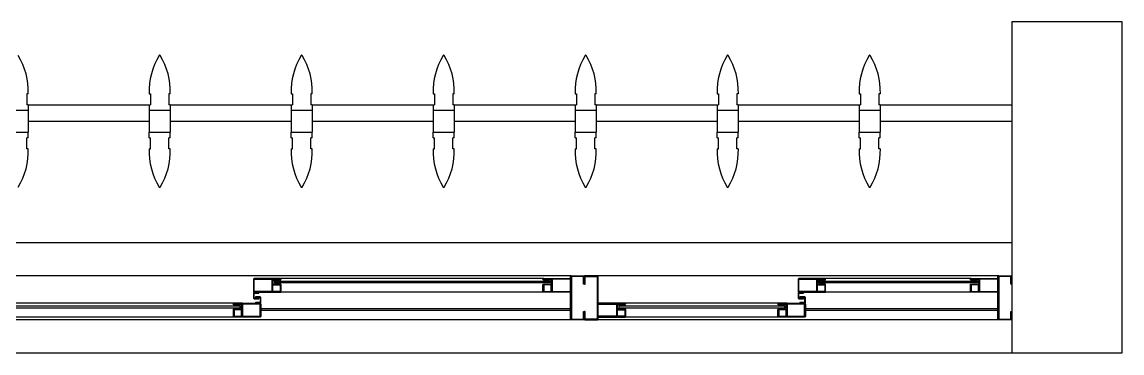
# Model space of a CAD drawing. Header units: millimetres. Extents: x 1887 to 2405, y 1100 to 1335.
# Drawn here: x 2097.765 to 2099.76, y 1181.048 to 1181.648 of the extents above; entities that cross this region are included whole.
import ezdxf

# ---------------------------------------------------------------- set-up
doc = ezdxf.new("R2010")
doc.units = ezdxf.units.MM
for name, color, linetype in [('AR-BRISES', 1, 'Continuous'), ('AR-ESQ', 1, 'Continuous'), ('AR-ESTC', 3, 'Continuous'), ('AR-PEITORIL', 1, 'Continuous'), ('BR-PAINEL', 1, 'Continuous'), ('BR-SUPORTE', 1, 'Continuous'), ('DT-ESQ-BAGUETE-C', 2, 'Continuous'), ('DT-ESQ-BAGUETE-V', 1, 'Continuous'), ('DT-ESQ-CHAPA DOBRADA-V', 1, 'Continuous'), ('DT-ESQ-PERFIL CADEIRA-C', 2, 'Continuous'), ('DT-ESQ-PERFIL CADEIRA-V', 1, 'Continuous'), ('DT-ESQ-PERFIL U SIMPLES-C', 2, 'Continuous'), ('DT-ESQ-PERFIL U-C', 2, 'Continuous'), ('DT-ESQ-PERFIL U-V', 1, 'Continuous'), ('DT-ESQ-VIDRO-C', 2, 'Continuous')]:
    doc.layers.add(name, color=color, linetype=linetype)

# ---------------------------------------------------------------- blocks, each defined once
blk = doc.blocks.new('EF40-P')
at = {"layer": 'DT-ESQ-BAGUETE-C', "color": 2, "ltscale": 0.1}
for points in [[(0.4225, -0.08), (0.409, -0.08), (0.409, -0.0785), (0.422, -0.0785, 0.414214), (0.4225, -0.078), (0.4225, -0.067, 0.414214), (0.422, -0.0665), (0.409, -0.0665), (0.409, -0.065), (0.4225, -0.065, -0.414214), (0.424, -0.0665), (0.424, -0.0785, -0.414214)], [(0.7015, -0.08), (0.715, -0.08), (0.715, -0.0785), (0.702, -0.0785, -0.414214), (0.7015, -0.078), (0.7015, -0.067, -0.414214), (0.702, -0.0665), (0.715, -0.0665), (0.715, -0.065), (0.7015, -0.065, 0.414214), (0.7, -0.0665), (0.7, -0.0785, 0.414214)], [(1.41, -0.08), (1.3965, -0.08), (1.3965, -0.0785), (1.4095, -0.0785, 0.414214), (1.41, -0.078), (1.41, -0.067, 0.414214), (1.4095, -0.0665), (1.3965, -0.0665), (1.3965, -0.065), (1.41, -0.065, -0.414214), (1.4115, -0.0665), (1.4115, -0.0785, -0.414214)], [(0.0735, -0.125), (0.06, -0.125), (0.06, -0.1235), (0.073, -0.1235, 0.414214), (0.0735, -0.123), (0.0735, -0.112, 0.414214), (0.073, -0.1115), (0.06, -0.1115), (0.06, -0.11), (0.0735, -0.11, -0.414214), (0.075, -0.1115), (0.075, -0.1235, -0.414214)], [(0.339, -0.125), (0.3525, -0.125), (0.3525, -0.1235), (0.3395, -0.1235, -0.414214), (0.339, -0.123), (0.339, -0.112, -0.414214), (0.3395, -0.1115), (0.3525, -0.1115), (0.3525, -0.11), (0.339, -0.11, 0.414214), (0.3375, -0.1115), (0.3375, -0.1235, 0.414214)], [(0.8485, -0.125), (0.835, -0.125), (0.835, -0.1235), (0.848, -0.1235, 0.414214), (0.8485, -0.123), (0.8485, -0.112, 0.414214), (0.848, -0.1115), (0.835, -0.1115), (0.835, -0.11), (0.8485, -0.11, -0.414214), (0.85, -0.1115), (0.85, -0.1235, -0.414214)], [(1.3265, -0.125), (1.34, -0.125), (1.34, -0.1235), (1.327, -0.1235, -0.414214), (1.3265, -0.123), (1.3265, -0.112, -0.414214), (1.327, -0.1115), (1.34, -0.1115), (1.34, -0.11), (1.3265, -0.11, 0.414214), (1.325, -0.1115), (1.325, -0.1235, 0.414214)]]:
    blk.add_lwpolyline(points, format="xyb", close=True, dxfattribs=at)
at = {"layer": 'DT-ESQ-BAGUETE-V', "ltscale": 0.1}
for p, q in [((0.4225, -0.065), (0.7015, -0.065)), ((1.41, -0.065), (1.9015, -0.065))]:
    blk.add_line(p, q, dxfattribs=at)
at = {"layer": 'DT-ESQ-BAGUETE-V', "color": 1, "ltscale": 0.1}
for p, q in [((0.0735, -0.11), (0.339, -0.11)), ((0.8485, -0.11), (1.3265, -0.11))]:
    blk.add_line(p, q, dxfattribs=at)
at = {"layer": 'DT-ESQ-CHAPA DOBRADA-V', "ltscale": 0.1}
for p, q in [((0.025, -0.077), (0.374, -0.077)), ((0.8, -0.077), (1.3615, -0.077)), ((0.025, -0.08), (0.374, -0.08)), ((0.8, -0.08), (1.3615, -0.08))]:
    blk.add_line(p, q, dxfattribs=at)
at = {"layer": 'DT-ESQ-PERFIL CADEIRA-C', "color": 2, "ltscale": 0.1}
for p, q in [((0.376, -0.0885), (0.4225, -0.0885)), ((0.75, -0.0885), (0.7015, -0.0885)), ((1.3635, -0.0885), (1.41, -0.0885)), ((0.025, -0.1335), (0.0735, -0.1335)), ((0.3855, -0.1335), (0.339, -0.1335)), ((0.8, -0.1335), (0.8485, -0.1335)), ((1.373, -0.1335), (1.3265, -0.1335))]:
    blk.add_line(p, q, dxfattribs=at)
for points in [[(0.4225, -0.087, -1), (0.4225, -0.09), (0.376, -0.09, -0.414214), (0.374, -0.088), (0.374, -0.067, -0.414214), (0.376, -0.065), (0.4075, -0.065, -0.414214), (0.409, -0.0665), (0.409, -0.087)], [(0.409, -0.0885, -0.198913), (0.4079, -0.0881, -0.198913), (0.4075, -0.087), (0.4075, -0.067, 0.414214), (0.407, -0.0665), (0.376, -0.0665, 0.414214), (0.3755, -0.067), (0.3755, -0.088, 0.414214), (0.376, -0.0885)], [(0.7015, -0.09), (0.75, -0.09), (0.75, -0.0885), (0.715, -0.0885, 0.198912), (0.7161, -0.0881, 0.198913), (0.7165, -0.087), (0.7165, -0.067, -0.414214), (0.717, -0.0665), (0.75, -0.0665), (0.75, -0.065), (0.7165, -0.065, 0.414214), (0.715, -0.0665), (0.715, -0.0785), (0.715, -0.08), (0.715, -0.087), (0.7015, -0.087, 1)], [(1.41, -0.087, -1), (1.41, -0.09), (1.3635, -0.09, -0.414214), (1.3615, -0.088), (1.3615, -0.067, -0.414214), (1.3635, -0.065), (1.395, -0.065, -0.414214), (1.3965, -0.0665), (1.3965, -0.087)], [(1.3965, -0.0885, -0.198913), (1.3954, -0.0881, -0.198913), (1.395, -0.087), (1.395, -0.067, 0.414214), (1.3945, -0.0665), (1.3635, -0.0665, 0.414214), (1.363, -0.067), (1.363, -0.088, 0.414214), (1.3635, -0.0885)], [(0.0735, -0.135), (0.025, -0.135), (0.025, -0.1335), (0.06, -0.1335, -0.198912), (0.0589, -0.1331, -0.198913), (0.0585, -0.132), (0.0585, -0.112, 0.414214), (0.058, -0.1115), (0.025, -0.1115), (0.025, -0.11), (0.0585, -0.11, -0.414214), (0.06, -0.1115), (0.06, -0.1235), (0.06, -0.125), (0.06, -0.132), (0.0735, -0.132, -1)], [(0.339, -0.132, 1), (0.339, -0.135), (0.3855, -0.135, 0.414214), (0.3875, -0.133), (0.3875, -0.112, 0.414214), (0.3855, -0.11), (0.354, -0.11, 0.414214), (0.3525, -0.1115), (0.3525, -0.132)], [(0.3525, -0.1335, 0.198913), (0.3536, -0.1331, 0.198913), (0.354, -0.132), (0.354, -0.112, -0.414214), (0.3545, -0.1115), (0.3855, -0.1115, -0.414214), (0.386, -0.112), (0.386, -0.133, -0.414214), (0.3855, -0.1335)], [(0.8485, -0.135), (0.8, -0.135), (0.8, -0.1335), (0.835, -0.1335, -0.198912), (0.8339, -0.1331, -0.198913), (0.8335, -0.132), (0.8335, -0.112, 0.414214), (0.833, -0.1115), (0.8, -0.1115), (0.8, -0.11), (0.8335, -0.11, -0.414214), (0.835, -0.1115), (0.835, -0.1235), (0.835, -0.125), (0.835, -0.132), (0.8485, -0.132, -1)], [(1.3265, -0.132, 1), (1.3265, -0.135), (1.373, -0.135, 0.414214), (1.375, -0.133), (1.375, -0.112, 0.414214), (1.373, -0.11), (1.3415, -0.11, 0.414214), (1.34, -0.1115), (1.34, -0.132)], [(1.34, -0.1335, 0.198913), (1.3411, -0.1331, 0.198913), (1.3415, -0.132), (1.3415, -0.112, -0.414214), (1.342, -0.1115), (1.373, -0.1115, -0.414214), (1.3735, -0.112), (1.3735, -0.133, -0.414214), (1.373, -0.1335)]]:
    blk.add_lwpolyline(points, format="xyb", close=True, dxfattribs=at)
at = {"layer": 'DT-ESQ-PERFIL CADEIRA-V', "ltscale": 0.1}
for p, q in [((0.4075, -0.09), (0.7015, -0.09)), ((1.395, -0.09), (1.9015, -0.09))]:
    blk.add_line(p, q, dxfattribs=at)
at = {"layer": 'DT-ESQ-PERFIL CADEIRA-V', "color": 1, "ltscale": 0.1}
for p, q in [((0.0735, -0.135), (0.339, -0.135)), ((0.8485, -0.135), (1.3265, -0.135))]:
    blk.add_line(p, q, dxfattribs=at)
at = {"layer": 'DT-ESQ-PERFIL U SIMPLES-C', "color": 2, "ltscale": 0.1}
for points in [[(0.376, -0.102), (0.384, -0.102), (0.384, -0.1005), (0.376, -0.1005, -0.414214), (0.3755, -0.1), (0.3755, -0.092, -0.414214), (0.376, -0.0915), (0.384, -0.0915), (0.384, -0.09), (0.376, -0.09, 0.414214), (0.374, -0.092), (0.374, -0.1, 0.414214)], [(0.3855, -0.098), (0.3775, -0.098), (0.3775, -0.0995), (0.3855, -0.0995, -0.414214), (0.386, -0.1), (0.386, -0.108, -0.414214), (0.3855, -0.1085), (0.3775, -0.1085), (0.3775, -0.11), (0.3855, -0.11, 0.414214), (0.3875, -0.108), (0.3875, -0.1, 0.414214)], [(1.3635, -0.102), (1.3715, -0.102), (1.3715, -0.1005), (1.3635, -0.1005, -0.414214), (1.363, -0.1), (1.363, -0.092, -0.414214), (1.3635, -0.0915), (1.3715, -0.0915), (1.3715, -0.09), (1.3635, -0.09, 0.414214), (1.3615, -0.092), (1.3615, -0.1, 0.414214)], [(1.373, -0.098), (1.365, -0.098), (1.365, -0.0995), (1.373, -0.0995, -0.414214), (1.3735, -0.1), (1.3735, -0.108, -0.414214), (1.373, -0.1085), (1.365, -0.1085), (1.365, -0.11), (1.373, -0.11, 0.414214), (1.375, -0.108), (1.375, -0.1, 0.414214)]]:
    blk.add_lwpolyline(points, format="xyb", close=True, dxfattribs=at)
at = {"layer": 'DT-ESQ-PERFIL U-C', "color": 2, "ltscale": 0.1}
for points in [[(0, -0.0615, -0.414214), (0.0015, -0.06), (0.0235, -0.06, -0.414214), (0.025, -0.0615), (0.025, -0.1385, -0.414214), (0.0235, -0.14), (0.0015, -0.14, -0.414214), (0, -0.1385), (0, -0.125), (0.0015, -0.125), (0.0015, -0.138, 0.414214), (0.002, -0.1385), (0.023, -0.1385, 0.414214), (0.0235, -0.138), (0.0235, -0.062, 0.414214), (0.023, -0.0615), (0.002, -0.0615, 0.414214), (0.0015, -0.062), (0.0015, -0.075), (0, -0.075)], [(0.775, -0.0615, 0.414214), (0.7735, -0.06), (0.7515, -0.06, 0.414214), (0.75, -0.0615), (0.75, -0.1385, 0.414214), (0.7515, -0.14), (0.7735, -0.14, 0.414214), (0.775, -0.1385), (0.775, -0.125), (0.7735, -0.125), (0.7735, -0.138, -0.414214), (0.773, -0.1385), (0.752, -0.1385, -0.414214), (0.7515, -0.138), (0.7515, -0.062, -0.414214), (0.752, -0.0615), (0.773, -0.0615, -0.414214), (0.7735, -0.062), (0.7735, -0.075), (0.775, -0.075)], [(0.775, -0.0615, -0.414214), (0.7765, -0.06), (0.7985, -0.06, -0.414214), (0.8, -0.0615), (0.8, -0.1385, -0.414214), (0.7985, -0.14), (0.7765, -0.14, -0.414214), (0.775, -0.1385), (0.775, -0.125), (0.7765, -0.125), (0.7765, -0.138, 0.414214), (0.777, -0.1385), (0.798, -0.1385, 0.414214), (0.7985, -0.138), (0.7985, -0.062, 0.414214), (0.798, -0.0615), (0.777, -0.0615, 0.414214), (0.7765, -0.062), (0.7765, -0.075), (0.775, -0.075)]]:
    blk.add_lwpolyline(points, format="xyb", close=True, dxfattribs=at)
at = {"layer": 'DT-ESQ-PERFIL U-V', "color": 1, "ltscale": 0.1}
for p, q in [((0.0235, -0.06), (0.7515, -0.06)), ((0.7985, -0.06), (1.9515, -0.06)), ((0.0235, -0.14), (0.7515, -0.14)), ((0.7985, -0.14), (1.9515, -0.14))]:
    blk.add_line(p, q, dxfattribs=at)
at = {"layer": 'DT-ESQ-VIDRO-C', "ltscale": 0.1}
for points in [[(0.7125, -0.085), (0.7125, -0.082), (0.4115, -0.082), (0.4115, -0.085)], [(1.9125, -0.085), (1.9125, -0.082), (1.399, -0.082), (1.399, -0.085)], [(0.063, -0.13), (0.063, -0.127), (0.3495, -0.127), (0.3495, -0.13)], [(0.838, -0.13), (0.838, -0.127), (1.337, -0.127), (1.337, -0.13)]]:
    blk.add_lwpolyline(points, close=True, dxfattribs=at)
blk = doc.blocks.new('BR-MODULO8')
at = {"layer": 'BR-PAINEL'}
for p, q in [((-1.7858, 0.27), (-1.7858, 0.25)), ((-1.7833, 0.27), (-1.7858, 0.27)), ((-1.5642, 0.27), (-1.5617, 0.27)), ((-1.5617, 0.27), (-1.5617, 0.25)), ((-1.5283, 0.27), (-1.5283, 0.25)), ((-1.5258, 0.27), (-1.5283, 0.27)), ((-1.3067, 0.27), (-1.3042, 0.27)), ((-1.3042, 0.27), (-1.3042, 0.25)), ((-1.2708, 0.27), (-1.2708, 0.25)), ((-1.2683, 0.27), (-1.2708, 0.27)), ((-1.0492, 0.27), (-1.0467, 0.27)), ((-1.0467, 0.27), (-1.0467, 0.25)), ((-1.0133, 0.27), (-1.0133, 0.25)), ((-1.0108, 0.27), (-1.0133, 0.27)), ((-0.7917, 0.27), (-0.7892, 0.27)), ((-0.7892, 0.27), (-0.7892, 0.25)), ((-0.7558, 0.27), (-0.7558, 0.25)), ((-0.7533, 0.27), (-0.7558, 0.27)), ((-0.5342, 0.27), (-0.5317, 0.27)), ((-0.5317, 0.27), (-0.5317, 0.25)), ((-0.4958, 0.27), (-0.4983, 0.27)), ((-0.4983, 0.27), (-0.4983, 0.25)), ((-0.2767, 0.27), (-0.2742, 0.27)), ((-0.2742, 0.27), (-0.2742, 0.25)), ((-0.2408, 0.27), (-0.2408, 0.25)), ((-0.2383, 0.27), (-0.2408, 0.27)), ((-1.8217, 0.24), (-1.7833, 0.24)), ((-1.7833, 0.25), (-1.7858, 0.25)), ((-1.7833, 0.25), (-1.7833, 0.24)), ((-1.7833, 0.24), (-1.7833, 0.2)), ((-1.5642, 0.25), (-1.5642, 0.24)), ((-1.5642, 0.25), (-1.5617, 0.25)), ((-1.5642, 0.24), (-1.5258, 0.24)), ((-1.5642, 0.24), (-1.5642, 0.2)), ((-1.5258, 0.25), (-1.5283, 0.25)), ((-1.5258, 0.25), (-1.5258, 0.24)), ((-1.5258, 0.24), (-1.5258, 0.2)), ((-1.3067, 0.25), (-1.3067, 0.24)), ((-1.3067, 0.25), (-1.3042, 0.25)), ((-1.3067, 0.24), (-1.2683, 0.24)), ((-1.3067, 0.24), (-1.3067, 0.2)), ((-1.2683, 0.25), (-1.2708, 0.25)), ((-1.2683, 0.25), (-1.2683, 0.24)), ((-1.2683, 0.24), (-1.2683, 0.2)), ((-1.0492, 0.25), (-1.0492, 0.24)), ((-1.0492, 0.25), (-1.0467, 0.25)), ((-1.0492, 0.24), (-1.0108, 0.24)), ((-1.0492, 0.24), (-1.0492, 0.2)), ((-1.0108, 0.25), (-1.0133, 0.25)), ((-1.0108, 0.25), (-1.0108, 0.24)), ((-1.0108, 0.24), (-1.0108, 0.2)), ((-0.7917, 0.25), (-0.7917, 0.24)), ((-0.7917, 0.25), (-0.7892, 0.25)), ((-0.7917, 0.24), (-0.7533, 0.24)), ((-0.7917, 0.24), (-0.7917, 0.2)), ((-0.7533, 0.25), (-0.7558, 0.25)), ((-0.7533, 0.25), (-0.7533, 0.24)), ((-0.7533, 0.24), (-0.7533, 0.2)), ((-0.5342, 0.25), (-0.5317, 0.25)), ((-0.5342, 0.25), (-0.5342, 0.24)), ((-0.5342, 0.24), (-0.5342, 0.2)), ((-0.5342, 0.24), (-0.4958, 0.24)), ((-0.4958, 0.25), (-0.4983, 0.25)), ((-0.4958, 0.25), (-0.4958, 0.24)), ((-0.4958, 0.24), (-0.4958, 0.2)), ((-0.2767, 0.25), (-0.2767, 0.24)), ((-0.2767, 0.25), (-0.2742, 0.25)), ((-0.2767, 0.24), (-0.2383, 0.24)), ((-0.2767, 0.24), (-0.2767, 0.2)), ((-0.2383, 0.25), (-0.2408, 0.25)), ((-0.2383, 0.25), (-0.2383, 0.24)), ((-0.2383, 0.24), (-0.2383, 0.2)), ((-1.8217, 0.2), (-1.7833, 0.2)), ((-1.7833, 0.19), (-1.7833, 0.2)), ((-1.5642, 0.2), (-1.5258, 0.2)), ((-1.5642, 0.19), (-1.5642, 0.2)), ((-1.5258, 0.19), (-1.5258, 0.2)), ((-1.3067, 0.2), (-1.2683, 0.2)), ((-1.3067, 0.19), (-1.3067, 0.2)), ((-1.2683, 0.19), (-1.2683, 0.2)), ((-1.0492, 0.2), (-1.0108, 0.2)), ((-1.0492, 0.19), (-1.0492, 0.2)), ((-1.0108, 0.19), (-1.0108, 0.2)), ((-0.7917, 0.2), (-0.7533, 0.2)), ((-0.7917, 0.19), (-0.7917, 0.2)), ((-0.7533, 0.19), (-0.7533, 0.2)), ((-0.5342, 0.19), (-0.5342, 0.2)), ((-0.5342, 0.2), (-0.4958, 0.2)), ((-0.4958, 0.19), (-0.4958, 0.2)), ((-0.2767, 0.2), (-0.2383, 0.2)), ((-0.2767, 0.19), (-0.2767, 0.2)), ((-0.2383, 0.19), (-0.2383, 0.2)), ((-1.7833, 0.19), (-1.7858, 0.19)), ((-1.7858, 0.17), (-1.7858, 0.19)), ((-1.5642, 0.19), (-1.5617, 0.19)), ((-1.5617, 0.17), (-1.5617, 0.19)), ((-1.5258, 0.19), (-1.5283, 0.19)), ((-1.5283, 0.17), (-1.5283, 0.19)), ((-1.3067, 0.19), (-1.3042, 0.19)), ((-1.3042, 0.17), (-1.3042, 0.19)), ((-1.2683, 0.19), (-1.2708, 0.19)), ((-1.2708, 0.17), (-1.2708, 0.19)), ((-1.0492, 0.19), (-1.0467, 0.19)), ((-1.0467, 0.17), (-1.0467, 0.19)), ((-1.0108, 0.19), (-1.0133, 0.19)), ((-1.0133, 0.17), (-1.0133, 0.19)), ((-0.7917, 0.19), (-0.7892, 0.19)), ((-0.7892, 0.17), (-0.7892, 0.19)), ((-0.7533, 0.19), (-0.7558, 0.19)), ((-0.7558, 0.17), (-0.7558, 0.19)), ((-0.5342, 0.19), (-0.5317, 0.19)), ((-0.5317, 0.17), (-0.5317, 0.19)), ((-0.4983, 0.17), (-0.4983, 0.19)), ((-0.4958, 0.19), (-0.4983, 0.19)), ((-0.2767, 0.19), (-0.2742, 0.19)), ((-0.2742, 0.17), (-0.2742, 0.19)), ((-0.2383, 0.19), (-0.2408, 0.19)), ((-0.2408, 0.17), (-0.2408, 0.19)), ((-1.7833, 0.17), (-1.7858, 0.17)), ((-1.5642, 0.17), (-1.5617, 0.17)), ((-1.5258, 0.17), (-1.5283, 0.17)), ((-1.3067, 0.17), (-1.3042, 0.17)), ((-1.2683, 0.17), (-1.2708, 0.17)), ((-1.0492, 0.17), (-1.0467, 0.17)), ((-1.0108, 0.17), (-1.0133, 0.17)), ((-0.7917, 0.17), (-0.7892, 0.17)), ((-0.7533, 0.17), (-0.7558, 0.17)), ((-0.5342, 0.17), (-0.5317, 0.17)), ((-0.4958, 0.17), (-0.4983, 0.17)), ((-0.2767, 0.17), (-0.2742, 0.17)), ((-0.2383, 0.17), (-0.2408, 0.17))]:
    blk.add_line(p, q, dxfattribs=at)
for centre, radius, start, end in [((-1.9083, 0.2739), 0.1251, 358.228, 31.5279), ((-1.4392, 0.2739), 0.1251, 148.4721, 181.772), ((-1.545, 0.3387), 0.001, 37.1012, 142.8988), ((-1.6508, 0.2739), 0.1251, 358.228, 31.5279), ((-1.1817, 0.2739), 0.1251, 148.4721, 181.772), ((-1.2875, 0.3387), 0.001, 37.1012, 142.8988), ((-1.3933, 0.2739), 0.1251, 358.228, 31.5279), ((-0.9242, 0.2739), 0.1251, 148.4721, 181.772), ((-1.03, 0.3387), 0.001, 37.1012, 142.8988), ((-1.1358, 0.2739), 0.1251, 358.228, 31.5279), ((-0.6667, 0.2739), 0.1251, 148.4721, 181.772), ((-0.7725, 0.3387), 0.001, 37.1012, 142.8988), ((-0.8783, 0.2739), 0.1251, 358.228, 31.5279), ((-0.4092, 0.2739), 0.1251, 148.4721, 181.772), ((-0.515, 0.3387), 0.001, 37.1012, 142.8988), ((-0.6208, 0.2739), 0.1251, 358.228, 31.5279), ((-0.1517, 0.2739), 0.1251, 148.4721, 181.772), ((-0.2575, 0.3387), 0.001, 37.1012, 142.8988), ((-0.3633, 0.2739), 0.1251, 358.228, 31.5279), ((-1.9083, 0.1661), 0.1251, 328.4721, 1.772), ((-1.4392, 0.1661), 0.1251, 178.228, 211.5279), ((-1.6508, 0.1661), 0.1251, 328.4721, 1.772), ((-1.1817, 0.1661), 0.1251, 178.228, 211.5279), ((-1.3933, 0.1661), 0.1251, 328.4721, 1.772), ((-0.9242, 0.1661), 0.1251, 178.228, 211.5279), ((-1.1358, 0.1661), 0.1251, 328.4721, 1.772), ((-0.6667, 0.1661), 0.1251, 178.228, 211.5279), ((-0.8783, 0.1661), 0.1251, 328.4721, 1.772), ((-0.4092, 0.1661), 0.1251, 178.228, 211.5279), ((-0.6208, 0.1661), 0.1251, 328.4721, 1.772), ((-0.1517, 0.1661), 0.1251, 178.228, 211.5279), ((-0.3633, 0.1661), 0.1251, 328.4721, 1.772), ((-1.545, 0.1013), 0.001, 217.1012, 322.8988), ((-1.2875, 0.1013), 0.001, 217.1012, 322.8988), ((-1.03, 0.1013), 0.001, 217.1012, 322.8988), ((-0.7725, 0.1013), 0.001, 217.1012, 322.8988), ((-0.515, 0.1013), 0.001, 217.1012, 322.8988), ((-0.2575, 0.1013), 0.001, 217.1012, 322.8988)]:
    blk.add_arc(centre, radius, start, end, dxfattribs=at)
at = {"layer": 'BR-SUPORTE'}
for p, q in [((-1.7833, 0.25), (-1.5617, 0.25)), ((-1.5258, 0.25), (-1.3042, 0.25)), ((-1.2683, 0.25), (-1.0467, 0.25)), ((-1.0108, 0.25), (-0.7892, 0.25)), ((-0.7533, 0.25), (-0.5317, 0.25)), ((-0.4958, 0.25), (-0.2742, 0.25)), ((-0.2383, 0.25), (0, 0.25)), ((-1.7833, 0.22), (-1.5642, 0.22)), ((-1.5258, 0.22), (-1.3067, 0.22)), ((-1.2683, 0.22), (-1.0492, 0.22)), ((-1.0108, 0.22), (-0.7917, 0.22)), ((-0.7533, 0.22), (-0.5342, 0.22)), ((-0.4958, 0.22), (-0.2767, 0.22)), ((-0.2383, 0.22), (0, 0.22))]:
    blk.add_line(p, q, dxfattribs=at)

msp = doc.modelspace()

# ---------------------------------------------------------------- linework, layer by layer
at = {"layer": 'AR-ESTC'}
msp.add_lwpolyline([(2099.5597, 1181.6485), (2099.5597, 1181.0485), (2099.7597, 1181.0485), (2099.7597, 1181.6485)], close=True, dxfattribs=at)
at = {"layer": 'AR-PEITORIL'}
for p, q in [((2094.4097, 1181.2485), (2099.5597, 1181.2485)), ((2094.4097, 1181.0485), (2099.5597, 1181.0485))]:
    msp.add_line(p, q, dxfattribs=at)

# ---------------------------------------------------------------- block references
at = {"layer": 'AR-BRISES'}
msp.add_blockref('BR-MODULO8', (2099.5597, 1181.2485), dxfattribs=at)
at = {"layer": 'AR-ESQ', "rotation": 180}
msp.add_blockref('EF40-P', (2099.5597, 1181.0485), dxfattribs=at)

doc.saveas('drawing.dxf')
